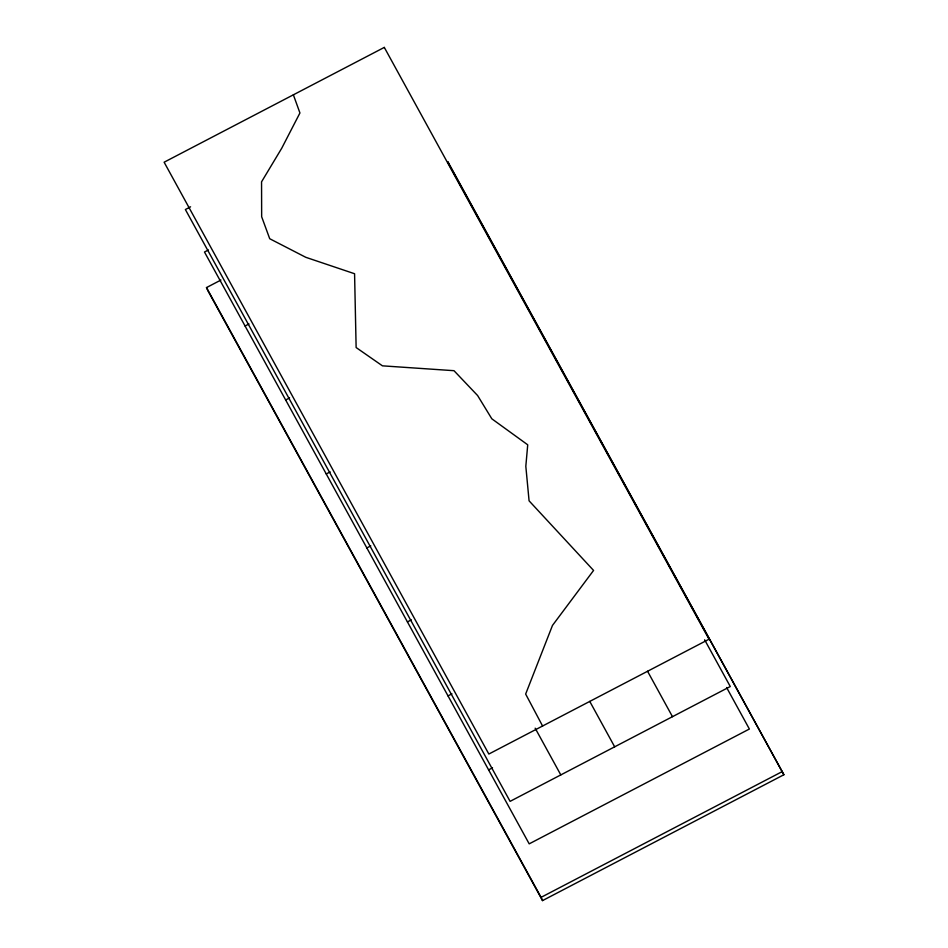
<?xml version="1.0" encoding="UTF-8"?>
<svg xmlns="http://www.w3.org/2000/svg" width="948" height="948" viewBox="0 0 948 948"><rect width="100%" height="100%" fill="white"/><g stroke="black" fill="none" stroke-linecap="round" stroke-linejoin="round"><path stroke-width="1.42" d="M190.584 206.818L185.381 209.532L510.095 801.356L730.28 686.53L704.637 639.805M208.418 249.976L204.484 252.026L529.197 843.85L749.382 729.024L726.595 687.501M449.316 164.964L447.859 161.717L783.878 774.741L542.529 900.6L207.956 290.823L206.498 287.576L220.931 280.051M245.07 326.005L249.004 323.955M285.656 399.985L289.59 397.923M326.254 473.953L330.177 471.903M366.84 547.932L370.775 545.882M407.427 621.912L411.361 619.862M448.013 695.891L451.947 693.841M488.611 769.871L492.533 767.821M542.529 900.6L541.071 897.353L782.42 771.494M450.027 166.256L783.878 774.741M647.555 671.255L672.476 716.676M589.751 701.39L614.671 746.823M535.17 728.183L560.801 774.907M206.498 287.576L541.071 897.353M542.588 726.014L525.654 694.066L552.471 625.443L593.567 570.435L529.079 500.828L525.82 466.286L527.728 444.813L491.822 418.803L477.626 395.553L453.997 370.692L382.435 365.833L356.128 347.537L354.576 273.735L305.801 257.311L269.718 238.73L261.66 216.737L261.553 181.838L281.746 148.208L299.935 112.966L293.37 94.824M384.307 47.4L164.123 162.215L488.836 754.039L709.021 639.225L384.307 47.4"/></g></svg>
